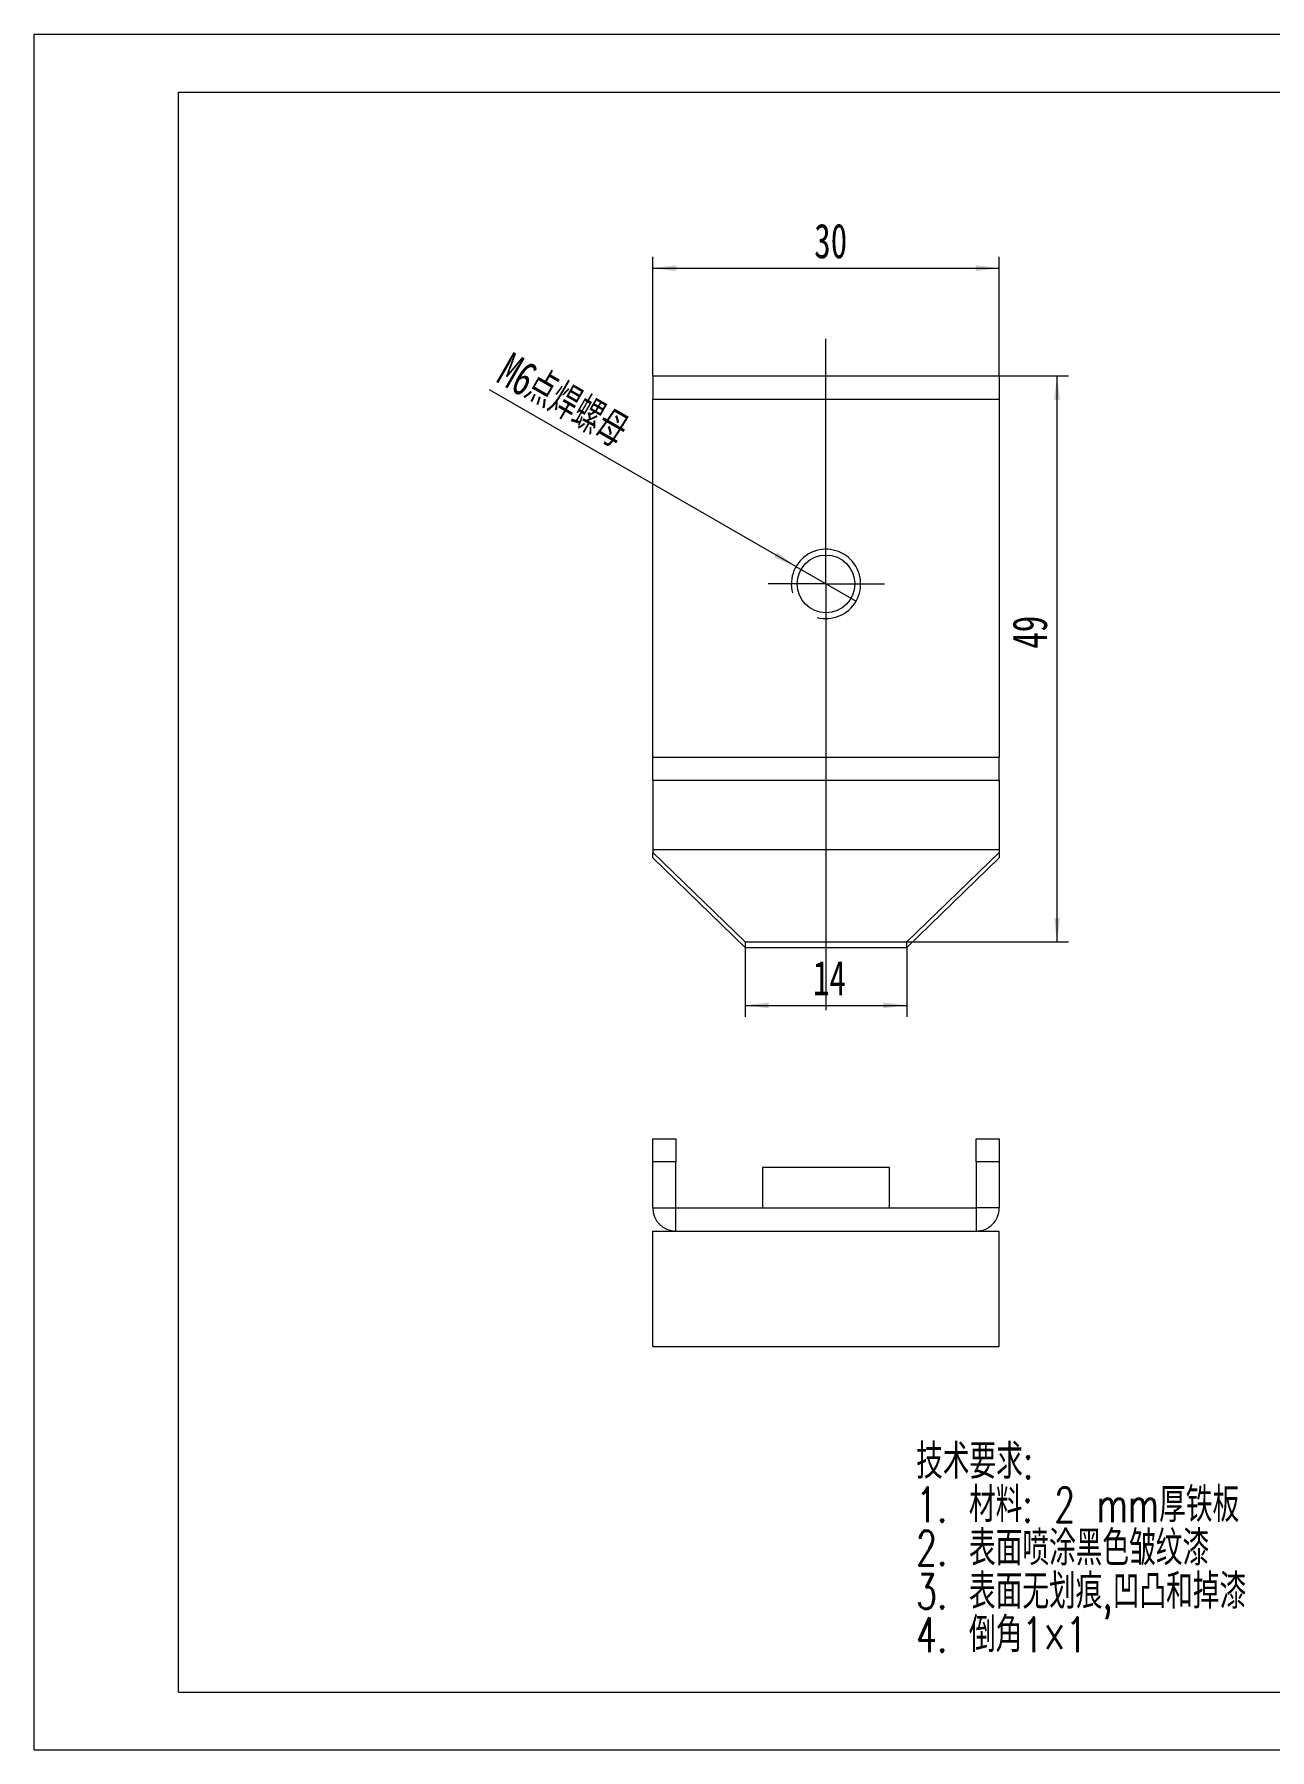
# Model space of a CAD drawing. Header units: millimetres. Extents: x 0 to 210, y 0 to 149.
# Drawn here: x 0 to 107, y 0.1 to 148.6 of the extents above; entities that cross this region are included whole.
import ezdxf

# ---------------------------------------------------------------- set-up
doc = ezdxf.new("R2010")
doc.units = ezdxf.units.MM
doc.header["$LTSCALE"] = 0.5
doc.layers.add('A-TITLEBLOCK', color=7, linetype='Continuous', lineweight=15)
doc.styles.add('SLDTEXTSTYLE0', font='TXT', dxfattribs={"width": 0.7, "bigfont": 'bigfont'})
doc.styles.add('SLDTEXTSTYLE1', font='TXT', dxfattribs={"width": 0.7})
doc.dimstyles.new('SLDDIMSTYLE0', dxfattribs={"dimtxt": 3, "dimasz": 2.04, "dimexe": 0, "dimexo": 0.0625, "dimgap": 0.75, "dimtad": 2, "dimrnd": 1e-09, "dimzin": 12, "dimdsep": 46, "dimtxsty": 'SLDTEXTSTYLE1', "dimsah": 1, "dimcen": 0.09, "dimadec": 0, "dimazin": 3, "dimtfac": 1, "dimtofl": 0, "dimtmove": 0, "dimatfit": 3, "dimfxl": 0, "dimfrac": 2, "dimtolj": 1, "dimtzin": 12, "dimarcsym": 0})
doc.dimstyles.new('SLDDIMSTYLE2', dxfattribs={"dimtxt": 3, "dimasz": 2.04, "dimexe": 0, "dimexo": 0.0625, "dimgap": 0.75, "dimtad": 2, "dimrnd": 1e-09, "dimzin": 12, "dimdsep": 46, "dimtxsty": 'SLDTEXTSTYLE1', "dimblk1": 'NONE', "dimsah": 1, "dimcen": 0, "dimadec": 0, "dimazin": 3, "dimtfac": 1, "dimtmove": 0, "dimatfit": 3, "dimldrblk": 'NONE', "dimfxl": 0, "dimfrac": 2, "dimtolj": 1, "dimtzin": 12, "dimarcsym": 0})

# ---------------------------------------------------------------- blocks, each defined once
blk = doc.blocks.new('SW_NOTE_0')
at = {"layer": 'A-TITLEBLOCK', "color": 0, "char_height": 3, "attachment_point": 1, "style": 'SLDTEXTSTYLE0'}
for s, insert in [('\\M+18B5A术\\M+19776\\M+18B81:', (0, 3.867203219315895)), ('1. \\M+18DDE\\M+197BF: 2 mm\\M+18CFA铁\\M+194C2', (0, 0.1172033031349266)), ('2. \\M+1955C\\M+196CA喷涂\\M+1FC4B\\M+19046皱纹\\M+18EBD', (0, -3.632796613046042)), ('3. \\M+1955C\\M+196CA\\M+19DD9划\\M+18DAD,\\M+1899A\\M+193CA\\M+19861\\M+19D7B\\M+18EBD', (0, -7.38279652922701)), ('4. \\M+1937C\\M+18A701\\M+1817E1', (0, -11.13279644540798))]:
    blk.add_mtext(s, dxfattribs=dict(at, insert=insert))
blk = doc.blocks.new('_D_6')
at = {"layer": 'A-TITLEBLOCK'}
for p, q in [((53.57249179049434, 119.0300792413537), (53.57249179049433, 129.3573558790518)), ((83.57249179049434, 119.0300792413537), (83.57249179049433, 129.3573558790518)), ((53.57249179049433, 128.3573558790518), (83.57249179049433, 128.3573558790518))]:
    blk.add_line(p, q, dxfattribs=at)
for points in [[(53.57249179049433, 128.3573558790518), (55.61249179049433, 128.1033558790518), (55.61249179049433, 128.6113558790518)], [(83.57249179049433, 128.3573558790518), (81.53249179049432, 128.6113558790518), (81.53249179049432, 128.1033558790518)]]:
    blk.add_solid(points, dxfattribs=at)
at = {"layer": 'A-TITLEBLOCK', "insert": (67.5533801249387, 132.2245591565753), "char_height": 3, "attachment_point": 1, "style": 'SLDTEXTSTYLE1'}
blk.add_mtext('30', dxfattribs=at)
blk = doc.blocks.new('_D_7')
at = {"layer": 'A-TITLEBLOCK'}
for p, q in [((61.57249179049436, 69.5450082413537), (61.57249179049436, 63.5450082413537)), ((75.57249179049433, 69.5450082413537), (75.57249179049433, 63.5450082413537)), ((61.57249179049436, 64.5450082413537), (75.57249179049433, 64.5450082413537))]:
    blk.add_line(p, q, dxfattribs=at)
for points in [[(61.57249179049436, 64.5450082413537), (63.61249179049436, 64.2910082413537), (63.61249179049436, 64.7990082413537)], [(75.57249179049433, 64.5450082413537), (73.53249179049432, 64.7990082413537), (73.53249179049432, 64.2910082413537)]]:
    blk.add_solid(points, dxfattribs=at)
at = {"layer": 'A-TITLEBLOCK', "insert": (67.44725371475607, 68.41221151887726), "char_height": 3, "attachment_point": 1, "style": 'SLDTEXTSTYLE1'}
blk.add_mtext('14', dxfattribs=at)
blk = doc.blocks.new('_D_8')
at = {"layer": 'A-TITLEBLOCK'}
for p, q in [((83.57249179049434, 119.0300792413537), (89.57249179049442, 119.0300792413537)), ((88.57249179049442, 70.03007949142635), (88.57249179049442, 119.0300792413537)), ((75.57249179049431, 70.03007949142635), (89.57249179049442, 70.03007949142635))]:
    blk.add_line(p, q, dxfattribs=at)
for points in [[(88.57249179049442, 119.0300792413537), (88.31849179049442, 116.9900792413537), (88.82649179049443, 116.9900792413537)], [(88.57249179049442, 70.03007949142635), (88.82649179049443, 72.07007949142636), (88.31849179049442, 72.07007949142636)]]:
    blk.add_solid(points, dxfattribs=at)
at = {"layer": 'A-TITLEBLOCK', "insert": (84.7052885129709, 95.41721926049473), "char_height": 3, "attachment_point": 1, "rotation": 90, "style": 'SLDTEXTSTYLE1'}
blk.add_mtext('49', dxfattribs=at)
blk = doc.blocks.new('_D_9')
at = {"layer": 'A-TITLEBLOCK'}
for q in [(39.45708329186998, 117.8398681756001), (71.17056800184768, 99.53007924135372)]:
    blk.add_line((65.97441557914105, 102.5300792413537), q, dxfattribs=at)
blk.add_solid([(65.97441557914105, 102.5300792413537), (64.33472375542078, 103.7700496939149), (64.08072375542079, 103.3301087887924)], dxfattribs=at)
at = {"layer": 'A-TITLEBLOCK', "char_height": 3, "attachment_point": 1, "rotation": 329.9999999999999}
for s, insert, style in [('M', (41.38851191470508, 121.1852006815433), 'SLDTEXTSTYLE1'), ('6', (42.60094743677227, 120.4852007065028), 'SLDTEXTSTYLE1'), ('\\M+1935F焊\\M+19786\\M+195EA', (43.73760566309629, 119.828950773558), 'SLDTEXTSTYLE0')]:
    blk.add_mtext(s, dxfattribs=dict(at, insert=insert, style=style))
blk = doc.blocks.new('_NONE')
blk = doc.blocks.new('SW_CENTERMARKSYMBOL_0')
at = {"layer": 'A-TITLEBLOCK', "color": 0}
for p, q in [((0, 2.500000000000002), (0, 21.2045991271617)), ((0, 0), (0, 2.500000000000002)), ((-2.500000000000002, 0), (-4.99999999999999, 0)), ((0, 0), (-2.500000000000002, 0)), ((0, 0), (0, -2.500000000000002)), ((0, 0), (2.500000000000002, 0)), ((2.500000000000002, 0), (5.059637562142921, 0)), ((0, -2.500000000000002), (0, -36.89280747281619))]:
    blk.add_line(p, q, dxfattribs=at)

msp = doc.modelspace()

# ---------------------------------------------------------------- linework, layer by layer
at = {"color": 7, "linetype": 'Continuous', "lineweight": 15}
for p, q in [((53.5724921257705, 119.0300775349576), (53.5724921257705, 117.0300809324223)), ((53.5724921257705, 119.0300775349576), (83.57249145521826, 119.0300775349576)), ((83.57249145521826, 119.0300775349576), (83.57249145521826, 117.0300809324223)), ((53.5724921257705, 117.0300809324223), (83.57249145521826, 117.0300809324223)), ((53.5724921257705, 86.03007957641667), (53.5724921257705, 117.0300809324223)), ((83.57249145521826, 117.0300809324223), (83.57249145521826, 86.03007957641667)), ((53.5724921257705, 86.03007957641667), (83.57249145521826, 86.03007957641667)), ((53.5724921257705, 84.03007924859112), (53.5724921257705, 86.03007957641667)), ((83.57249145521826, 84.03007924859112), (83.57249145521826, 86.03007957641667)), ((53.5724921257705, 84.03007924859112), (83.57249145521826, 84.03007924859112)), ((53.5724921257705, 84.03007924859112), (53.5724921257705, 78.03007948747536)), ((83.57249145521826, 84.03007924859112), (83.57249145521826, 78.03007948747536)), ((53.5724921257705, 78.03007948747536), (53.5724921257705, 77.79121949239625)), ((53.5724921257705, 78.03007948747536), (83.57249145521826, 78.03007948747536)), ((53.5724921257705, 77.79121949239625), (61.57249157442754, 70.03007928211873)), ((53.5724921257705, 77.30614824755749), (53.5724921257705, 77.79121949239625)), ((61.57249157442754, 69.54500783537215), (53.5724921257705, 77.30614824755749)), ((75.57249200656122, 70.03007928211873), (83.57249145521826, 77.79121949239625)), ((83.57249145521826, 77.30614824755749), (75.57249200656122, 69.54500783537215)), ((83.57249145521826, 78.03007948747536), (83.57249145521826, 77.79121949239625)), ((83.57249145521826, 77.79121949239625), (83.57249145521826, 77.30614824755749)), ((61.57249157442754, 70.03007928211873), (75.57249200656122, 70.03007928211873)), ((61.57249157442754, 70.03007928211873), (61.57249157442754, 69.54500783537215)), ((75.57249200656122, 69.54500783537215), (75.57249200656122, 70.03007928211873)), ((61.57249157442754, 69.54500783537215), (75.57249200656122, 69.54500783537215)), ((53.5724921257705, 53.00222510125362), (55.57249152227347, 53.00222510125362)), ((53.5724921257705, 51.00222523908936), (53.5724921257705, 53.00222510125362)), ((55.57249152227347, 53.00222510125362), (55.57249152227347, 51.00222523908936)), ((81.57249205871528, 53.00222510125362), (83.57249145521826, 53.00222510125362)), ((81.57249205871528, 51.00222523908936), (81.57249205871528, 53.00222510125362)), ((83.57249145521826, 53.00222510125362), (83.57249145521826, 51.00222523908936)), ((55.57249152227347, 51.00222523908936), (53.5724921257705, 51.00222523908936)), ((53.5724921257705, 47.00222504909955), (53.5724921257705, 51.00222523908936)), ((55.57249152227347, 47.00222504909956), (55.57249152227347, 51.00222523908936)), ((63.0724918202967, 50.50222515713298), (63.0724918202967, 47.00222504909956)), ((68.57249179049438, 50.50222515713298), (63.0724918202967, 50.50222515713298)), ((74.07249176069206, 50.50222515713298), (68.57249179049438, 50.50222515713298)), ((74.07249176069206, 47.00222504909956), (74.07249176069206, 50.50222515713298)), ((83.57249145521826, 51.00222523908936), (81.57249205871528, 51.00222523908936)), ((81.57249205871528, 51.00222523908936), (81.57249205871528, 47.00222504909956)), ((83.57249145521826, 51.00222523908936), (83.57249145521826, 47.00222504909955)), ((53.5724921257705, 47.00222504909955), (55.57249152227347, 47.00222504909956)), ((55.57249152227347, 47.00222504909956), (81.57249205871528, 47.00222504909956)), ((55.57249152227347, 45.00222495410465), (55.57249152227347, 47.00222504909956)), ((81.57249205871528, 47.00222504909956), (81.57249205871528, 45.00222495410465)), ((83.57249145521826, 47.00222504909955), (81.57249205871528, 47.00222504909956)), ((53.5724921257705, 45.00222495410465), (55.57249152227347, 45.00222495410465)), ((53.5724921257705, 35.00222494479143), (53.5724921257705, 45.00222495410465)), ((55.57249152227347, 45.00222495410465), (81.57249205871528, 45.00222495410465)), ((81.57249205871528, 45.00222495410465), (83.57249145521826, 45.00222495410465)), ((83.57249145521826, 35.00222494479143), (83.57249145521826, 45.00222495410465)), ((53.5724921257705, 35.00222494479143), (83.57249145521826, 35.00222494479143))]:
    msp.add_line(p, q, dxfattribs=at)
msp.add_circle((68.57249179049438, 101.0300792413537), 2.499999999999986, dxfattribs=at)
at = {"color": 7, "linetype": 'Continuous', "lineweight": 0}
msp.add_arc((68.57249179049437, 101.0300792413537), 2.999999999999994, 255.0000000000007, 195.0000000000007, dxfattribs=at)
at = {"color": 7, "linetype": 'Continuous', "lineweight": 15}
for centre, radius, start, end in [((55.57249179049438, 47.00222504909956), 2.000000000000007, 180.000000000001, 270.0000000000008), ((81.57249179049438, 47.00222504909956), 2, 270.0000000000004, 6.106664988409952e-13)]:
    msp.add_arc(centre, radius, start, end, dxfattribs=at)
at = {"layer": 'A-TITLEBLOCK', "linetype": 'Continuous'}
for p, q in [((0.03942178267665047, 0.1073900783197315), (0.03942178267662272, 148.6073900783198)), ((0.03942178267662272, 148.6073900783198), (210.0394217826766, 148.6073900783198)), ((12.53170488598066, 5.087635188028155), (12.53170488598066, 143.5876351880282)), ((12.53170488598066, 143.5876351880282), (205.0317048859807, 143.5876351880282)), ((12.53170488598066, 5.087635188028155), (205.0317048859807, 5.087635188028155)), ((0.03942178267665047, 0.1073900783197315), (210.0394217826767, 0.1073900783197187))]:
    msp.add_line(p, q, dxfattribs=at)

# ---------------------------------------------------------------- block references
at = {"layer": 'A-TITLEBLOCK'}
for name, p in [('SW_CENTERMARKSYMBOL_0', (68.57249179049437, 101.0300792413537)), ('SW_NOTE_0', (76.37745047744181, 22.69592967995561))]:
    msp.add_blockref(name, p, dxfattribs=at)

# ---------------------------------------------------------------- dimensions: what is measured, and where the dimension line sits
for base, p1, p2, picture, middle in [((83.57249179049433, 128.3573558790517), (53.57249179049434, 119.0300792413537), (83.57249179049434, 119.0300792413537), '_D_6', (68.87004684444238, 128.3573558790517)), ((75.57249179049433, 64.5450082413537), (61.57249179049436, 69.5450082413537), (75.57249179049433, 69.5450082413537), '_D_7', (68.76392043425977, 64.5450082413537))]:
    dim = msp.add_linear_dim(base=base, p1=p1, p2=p2, dimstyle='SLDDIMSTYLE0', dxfattribs=at)
    dim.commit()
    dim.dimension.update_dxf_attribs({"geometry": picture, "text_midpoint": middle, "dimtype": 160})
dim = msp.add_diameter_dim_2p(p1=(71.17056800184767, 99.5300792413537), p2=(65.97441557914105, 102.5300792413537), text='M<>点焊螺母', dimstyle='SLDDIMSTYLE2', override={"dimpost": '<>'}, dxfattribs=at)
dim.commit()
dim.dimension.update_dxf_attribs({"geometry": '_D_9', "text_midpoint": (45.12155841979355, 114.569489822427), "dimtype": 163})
dim = msp.add_linear_dim(base=(88.57249179049442, 119.0300792413537), p1=(75.57249179049431, 70.03007949142635), p2=(83.57249179049434, 119.0300792413537), angle=90.0000000000002, dimstyle='SLDDIMSTYLE0', dxfattribs=at)
dim.commit()
dim.dimension.update_dxf_attribs({"geometry": '_D_8', "text_midpoint": (88.57249179049442, 96.73180261139903), "dimtype": 160})

doc.saveas('drawing.dxf')
